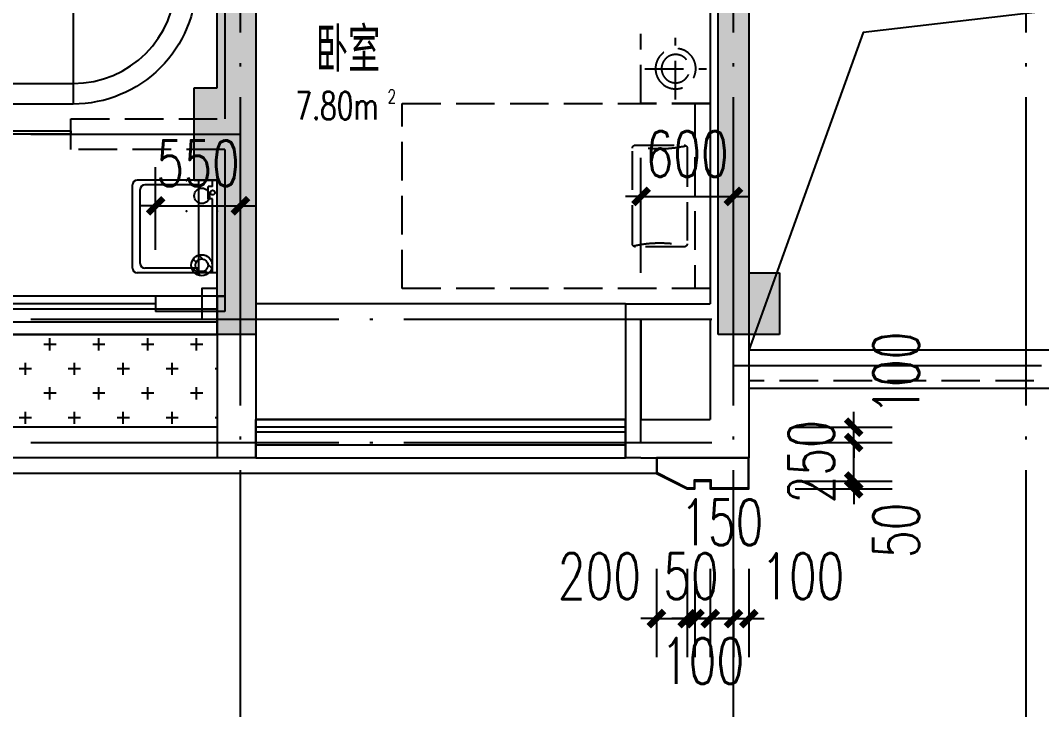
# Model space of a CAD drawing. Extents: x 41972 to 370663, y -1070170 to -56660.
# Drawn here: x 248569 to 255197, y -134019 to -129549 of the extents above; entities that cross this region are included whole.
import ezdxf
from ezdxf.xclip import XClip

# ---------------------------------------------------------------- set-up
doc = ezdxf.new("R2010")
doc.units = 0
doc.header["$LTSCALE"] = 1000
doc.header["$MEASUREMENT"] = 0
doc.header["$XCLIPFRAME"] = 0
for name, pattern in [('130-bz$0$DASH', [0.35, 0.25, -0.1]), ('DASH', [0.35, 0.25, -0.1]), ('DOTE', [2.42, 2, -0.2, 0.02, -0.2])]:
    doc.linetypes.add(name, pattern=pattern)
doc.layers.get('Defpoints').update_dxf_attribs({"color": 250})
for name, color, linetype in [('130-bz$0$A-FURN_家具', 251, 'Continuous'), ('130-bz$0$A-WALL-墙', 4, 'Continuous'), ('130-bz$0$A-WINDOW-门窗', 2, 'Continuous'), ('130-bz$0$A-填充', 8, 'Continuous'), ('130-bz$0$A-栏杆、扶手', 163, 'Continuous'), ('130-bz$0$A-洁具及厨具', 157, 'Continuous'), ('130-bz$0$A-看线（阳台、空调板、线脚、雨棚等）', 11, 'Continuous'), ('A-COLUMN_结构柱', 4, 'Continuous'), ('A-DOTE_轴线', 215, 'DOTE'), ('A-METAL_金属构件', 137, 'Continuous'), ('A-OVER_看线', 253, 'Continuous'), ('A-PUB_DIM_细部尺寸', 64, 'Continuous'), ('A-PUB_HATCH_柱填充', 9, 'Continuous'), ('A-WALL-墙', 4, 'Continuous'), ('A-楼板开洞', 1, 'Continuous'), ('fur', 253, 'Continuous'), ('HXwz$0$A-房间名称', 31, 'Continuous'), ('SG-BZC$0$A-立管', 6, 'Continuous'), ('SG-BZC$0$建-阳台地漏', 225, 'Continuous'), ('WALL', 9, 'Continuous')]:
    doc.layers.add(name, color=color, linetype=linetype)
doc.styles.add('_TCH_DIM_T3', font='SIMPLEX', dxfattribs={"width": 0.705882, "bigfont": 'GBCBIG.shx'})
doc.styles.add('HXwz$0$_TCH_SPACE', font='SIMPLEX', dxfattribs={"bigfont": 'GBCBIG'})
doc.dimstyles.new('_TCH_ARCH&&100', dxfattribs={"dimtxt": 297.5, "dimasz": 100, "dimexe": 250, "dimexo": 300, "dimgap": 126.25, "dimtad": 1, "dimdec": 0, "dimzin": 0, "dimdsep": 46, "dimtxsty": '_TCH_DIM_T3', "dimblk": 'ARCHTICK', "dimcen": 0.09, "dimclrt": 7, "dimazin": 2, "dimtfac": 1, "dimtdec": 0, "dimtix": 1, "dimtmove": 2, "dimatfit": 3, "dimfxl": 100, "dimtolj": 1, "dimtzin": 0, "dimarcsym": 0})

# ---------------------------------------------------------------- blocks, each defined once
blk = doc.blocks.new('130-bz$0$A$C52DB54D3')
at = {"layer": '130-bz$0$A-FURN_家具', "linetype": '130-bz$0$DASH'}
for p, q in [((450, 2400), (0, 2400)), ((0, 2400), (0, 1950)), ((450, 1950), (450, 2400)), ((225, 1975), (225, 2375)), ((425, 2175), (25, 2175)), ((2000, 1950), (0, 1950)), ((0, 1950), (0, 750)), ((0, 1950), (450, 1950)), ((100, 1950), (100, 750)), ((2000, 750), (2000, 1950)), ((150, 1659.4), (150, 1039.4)), ((150, 1659.4), (150, 1039.4)), ((150, 1659.4), (150, 1039.4)), ((485.6, 1679.4), (170, 1679.4)), ((485.6, 1679.4), (170, 1679.4)), ((485.6, 1679.4), (170, 1679.4)), ((505.6, 1039.4), (505.6, 1659.4)), ((505.6, 1039.4), (505.6, 1659.4)), ((505.6, 1039.4), (505.6, 1659.4)), ((170, 1019.4), (485.6, 1019.4)), ((170, 1019.4), (485.6, 1019.4)), ((170, 1019.4), (485.6, 1019.4)), ((0, 750), (2000, 750)), ((0, 300), (0, 750)), ((0, 750), (450, 750)), ((450, 750), (450, 300)), ((225, 725), (225, 325)), ((425, 525), (25, 525)), ((450, 300), (0, 300))]:
    blk.add_line(p, q, dxfattribs=at)
for centre, radius in [((225, 2175), 130.9), ((225, 2175), 91.6), ((225, 525), 130.9), ((225, 525), 91.6)]:
    blk.add_circle(centre, radius, dxfattribs=at)
for centre, radius, start, end in [((170, 1659.4), 20, 90, 180), ((170, 1659.4), 20, 90, 180), ((170, 1659.4), 20, 90, 180), ((327.8, 2421.8), 767.7, 257.05826, 282.94174), ((327.8, 2421.8), 767.7, 257.05826, 282.94174), ((327.8, 2421.8), 767.7, 257.05826, 282.94174), ((485.6, 1659.4), 20, 0, 90), ((485.6, 1659.4), 20, 0, 90), ((485.6, 1659.4), 20, 0, 90), ((170, 1039.4), 20, 180, 270), ((170, 1039.4), 20, 180, 270), ((170, 1039.4), 20, 180, 270), ((327.8, 277.1), 767.7, 77.05826, 102.94174), ((327.8, 277.1), 767.7, 77.05826, 102.94174), ((327.8, 277.1), 767.7, 77.05826, 102.94174), ((485.6, 1039.4), 20, 270, 0), ((485.6, 1039.4), 20, 270, 0), ((485.6, 1039.4), 20, 270, 0)]:
    blk.add_arc(centre, radius, start, end, dxfattribs=at)
blk = doc.blocks.new('130-bz$0$A-Toilet-9')
at = {"layer": '130-bz$0$A-洁具及厨具'}
for p, q in [((-270, 550), (270, 550)), ((-300, 0), (-300, 520)), ((-270, 120), (-270, 470)), ((-240, 500), (240, 500)), ((270, 120), (270, 470)), ((300, 0), (300, 520)), ((-300, 120), (300, 120)), ((-300, 30), (180, 30)), ((-300, 0), (300, 0)), ((180, 60), (260, 60)), ((180, 30), (180, 60)), ((260, 30), (260, 60)), ((260, 30), (300, 30))]:
    blk.add_line(p, q, dxfattribs=at)
blk.add_circle((220, 30), 15, dxfattribs=at)
for centre, start, end in [((-270, 520), 90, 180), ((270, 520), 0, 90), ((-240, 470), 90, 180), ((240, 470), 0, 90)]:
    blk.add_arc(centre, 30, start, end, dxfattribs=at)
blk = doc.blocks.new('130-bz$0$$WINLIB2D$00000001')
at = {"color": 0}
for points in [[(-0.5, 0.5), (-0.5, -0.5)], [(-0.5, 0.5), (0.5, 0.5)], [(0.5, -0.5), (0.5, 0.5)], [(0.5, 0.16667), (-0.5, 0.16667)], [(0.5, -0.16667), (-0.5, -0.16667)], [(-0.5, -0.5), (0.5, -0.5)]]:
    blk.add_lwpolyline(points, dxfattribs=at)
blk = doc.blocks.new('130-bz$0$$DorLib2D$00000132')
at = {"color": 0, "linetype": 'Continuous'}
for p, q in [((-0.5, 0.1042), (-0.5, 0)), ((-0.1467, 0.1042), (-0.5, 0.1042)), ((-0.1467, 0), (-0.1467, 0.1042)), ((0.1467, 0.1042), (0.5, 0.1042)), ((0.1467, 0), (0.1467, 0.1042)), ((0.5, 0.1042), (0.5, 0)), ((-0.5, 0), (-0.1467, 0)), ((-0.1667, 0), (0.1667, 0)), ((-0.1667, -0.1042), (-0.1667, 0)), ((0.5, 0), (0.1467, 0)), ((0.1667, 0), (0.1667, -0.1042)), ((0.1667, -0.1042), (-0.1667, -0.1042))]:
    blk.add_line(p, q, dxfattribs=at)
blk = doc.blocks.new('$plan$00002591')
at = {"layer": 'fur'}
for p, q in [((800, -693.3), (800, 0)), ((1440, -693.3), (1440, 0)), ((2080, -133.3), (800, -133.3)), ((0, -800), (693.3, -800)), ((133.3, -800), (133.3, -2080))]:
    blk.add_line(p, q, dxfattribs=at)
blk.add_lwpolyline([(800, -693.3, 0.414214), (693.3, -800), (693.3, -1440), (693.3, -2080), (0, -2080), (0, -1440), (693.3, -1440), (0, -1440), (0, -800, -0.414214), (800, 0), (1440, 0), (2080, 0), (2080, -693.3), (1440, -693.3)], format="xyb", close=True, dxfattribs=at)
blk.add_circle((1440, -1440), 400, dxfattribs=at)
blk.add_arc((800, -800), 666.7, 90, 180, dxfattribs=at)
blk = doc.blocks.new('130-bz')
at = {"layer": '130-bz$0$A-填充'}
h = blk.add_hatch(dxfattribs=at)
h.set_pattern_fill('CROSS', color=8, scale=100)
h.set_pattern_definition([(0, (4564.46, 1700), (158.75, 158.75), [79.375, -238.125]), (90, (4604.15, 1660.31), (-158.75, 158.75), [79.375, -238.125])])
h.paths.add_polyline_path([(8400, 0), (8400, 600), (3350, 600), (3350, 0)])
at = {"layer": '130-bz$0$A-WALL-墙'}
for p, q in [((3300, 3700), (3300, 2000)), ((-100, 3600), (-100, 700)), ((150, 3500), (150, 800)), ((3100, 3500), (3100, 1900)), ((3100, 1900), (3100, 700)), ((3300, 1800), (3300, 850)), ((700, 800), (150, 800)), ((700, 800), (700, 50)), ((3350, 850), (3300, 850)), ((3350, 600), (3350, 850)), ((-100, 700), (-100, -200)), ((150, 700), (150, 50)), ((600, 700), (150, 700)), ((600, 700), (600, 50)), ((3100, 700), (3100, 50)), ((3350, 600), (3350, -200)), ((600, 50), (150, 50)), ((700, -200), (700, 50)), ((3100, 50), (3099.9, 50)), ((3099.9, 50), (3099.9, -200)), ((600, -200), (-100, -200)), ((600, -200), (700, -200)), ((3099.9, -200), (3350, -200))]:
    blk.add_line(p, q, dxfattribs=at)
at = {"layer": '130-bz$0$A-WALL-墙', "linetype": '130-bz$0$DASH'}
for p, q in [((4300, 2000), (3300, 2000)), ((4300, 1800), (4300, 2000)), ((3300, 1800), (4300, 1800))]:
    blk.add_line(p, q, dxfattribs=at)
at = {"layer": '130-bz$0$A-WINDOW-门窗'}
blk.add_line((699.9, 800), (3100, 800), dxfattribs=at)
at = {"layer": '130-bz$0$A-填充', "color": 8}
blk.add_lwpolyline([(8400, 0), (8400, 600), (3350, 600), (3350, 0)], close=True, dxfattribs=at)
at = {"layer": '130-bz$0$A-栏杆、扶手'}
for p, q in [((3750, 850), (10700, 850)), ((3750, 800), (10700, 800)), ((700, 50), (3099.9, 50)), ((700, 0), (3099.9, 0))]:
    blk.add_line(p, q, dxfattribs=at)
at = {"layer": '130-bz$0$A-看线（阳台、空调板、线脚、雨棚等）'}
for points in [[(3350, -200), (12300, -200), (12300, 1600)], [(3350, 0), (3350, 0), (8400, 0)]]:
    blk.add_lwpolyline(points, dxfattribs=at)
at = {"layer": 'A-WALL-墙'}
for p, q in [((3300, 850), (3750, 850)), ((3300, 850), (3300, 750)), ((3750, 850), (3750, 750)), ((3300, 750), (3750, 750))]:
    blk.add_line(p, q, dxfattribs=at)
at = {"yscale": -1}
blk.add_blockref('$plan$00002591', (3485.7, 2095.5), dxfattribs=at)
ref = blk.add_blockref('130-bz$0$A$C52DB54D3', (150, 150))
XClip(ref).set_block_clipping_path([(-0.9999999888, 750), (2000, 2399.9999999003)])
at = {"layer": '130-bz$0$A-WINDOW-门窗'}
for name, p, xscale, yscale, zscale, rotation in [('130-bz$0$$DorLib2D$00000132', (5800, 1900), -3000, 200, 200, 359.9996300975443), ('130-bz$0$$WINLIB2D$00000001', (1899.9, -75), 2399.86967992186, 250, 250, 180)]:
    blk.add_blockref(name, p, dxfattribs=dict(at, xscale=xscale, yscale=yscale, zscale=zscale, rotation=rotation))
at = {"layer": '130-bz$0$A-WINDOW-门窗', "xscale": 7350, "yscale": 250, "zscale": 250}
blk.add_blockref('130-bz$0$$WINLIB2D$00000001', (7025, 725), dxfattribs=at)
at = {"layer": '130-bz$0$A-洁具及厨具', "xscale": -1, "rotation": 270}
blk.add_blockref('130-bz$0$A-Toilet-9', (3350, 1301.2), dxfattribs=at)
blk = doc.blocks.new('SG-BZC$0$立管%%c100')
at = {"layer": 'SG-BZC$0$A-立管'}
blk.add_circle((100, -100), 50, dxfattribs=at)
for p in [(0, 0), (200, 0), (0, -200), (200, -200)]:
    blk.add_point(p, dxfattribs=at)
blk = doc.blocks.new('SG-BZC$0$A$C79D84B62')
at = {"layer": 'SG-BZC$0$A-立管'}
h = blk.add_hatch(dxfattribs=at)
h.set_pattern_fill('ANSI31', color=256, scale=20, style=0)
h.set_pattern_definition([(45, (0, 0), (-22.45, 22.45), [])])
h.paths.add_polyline_path([(50, 0, 1), (-50, 0, 1), (50, 0)])
h.paths.add_polyline_path([(-30, 0, -1), (30, 0, -1), (-30, 0)], flags=16)
for radius in [50, 30]:
    blk.add_circle((0, 0), radius, dxfattribs=at)
blk = doc.blocks.new('SG-BZC')
at = {"layer": 'SG-BZC$0$A-立管', "xscale": -0.9979199999999996, "yscale": 0.9979199999999996, "zscale": 0.9979199999999996, "rotation": 180}
blk.add_blockref('SG-BZC$0$立管%%c100', (10500, 300.4), dxfattribs=at)
at = {"layer": 'SG-BZC$0$建-阳台地漏', "xscale": -1.3608, "yscale": 1.3608, "zscale": 1.3608, "rotation": 270}
blk.add_blockref('SG-BZC$0$A$C79D84B62', (10601, -50), dxfattribs=at)
blk = doc.blocks.new('A$C18840BC2')
at = {"layer": 'A-PUB_HATCH_柱填充'}
for points in [[(18450, 900), (18600, 900), (18600, 1500), (18450, 1500), (18450, 3000), (18200, 3000), (18200, -100), (18450, -100), (18450, 900)], [(14800, 300), (14800, -100), (15200, -100), (15200, 2400), (15000, 2400), (15000, 300), (14800, 300)]]:
    blk.add_hatch(color=256, dxfattribs=at).paths.add_polyline_path(points)
at = {"layer": 'A-COLUMN_结构柱'}
for p, q in [((18200, 3000), (18200, -100)), ((18450, 1500), (18450, 3000)), ((15000, 2400), (15000, 300)), ((15200, -100), (15200, 2400)), ((18600, 1500), (18450, 1500)), ((18600, 900), (18600, 1500)), ((18450, 900), (18600, 900)), ((18450, -100), (18450, 900)), ((14800, 300), (14800, -100)), ((15000, 300), (14800, 300)), ((14800, -100), (15200, -100)), ((18200, -100), (18450, -100))]:
    blk.add_line(p, q, dxfattribs=at)
blk = doc.blocks.new('hxt-bzc')
at = {"layer": 'A-楼板开洞'}
blk.add_lwpolyline([(3200, -4554.8), (6057.4, -4891), (6800, -6950)], dxfattribs=at)
blk = doc.blocks.new('_ArchTick')
at = {"color": 0, "linetype": 'ByBlock', "const_width": 0.4}
blk.add_lwpolyline([(-0.5, -0.5), (0.5, 0.5)], dxfattribs=at)
blk = doc.blocks.new('*D5210')
at = {"layer": 'A-PUB_DIM_细部尺寸', "color": 0, "lineweight": -2, "transparency": 16777216}
for p, q in [((25700, 10500), (25700, 11246.6)), ((26300, 10500), (26300, 11246.6)), ((25700, 10996.6), (25600, 10996.6)), ((25700, 10996.6), (26300, 10996.6)), ((26300, 10996.6), (26400, 10996.6))]:
    blk.add_line(p, q, dxfattribs=at)
at = {"layer": 'Defpoints', "color": 0, "transparency": 16777216}
for p in [(26300, 10996.6), (25700, 10200), (26300, 10200)]:
    blk.add_point(p, dxfattribs=at)
at = {"layer": 'A-PUB_DIM_细部尺寸', "color": 0, "lineweight": -2, "transparency": 16777216, "xscale": 100, "yscale": 100, "zscale": 100}
blk.add_blockref('_ArchTick', (25700, 10996.6), dxfattribs=at)
at = {"layer": 'A-PUB_DIM_细部尺寸', "color": 0, "lineweight": -2, "transparency": 16777216, "xscale": 100, "yscale": 100, "zscale": 100, "rotation": 180}
blk.add_blockref('_ArchTick', (26300, 10996.6), dxfattribs=at)
at = {"layer": 'A-PUB_DIM_细部尺寸', "color": 7, "transparency": 16777216, "insert": (26000, 11271.6), "char_height": 297.5, "attachment_point": 5, "style": '_TCH_DIM_T3'}
blk.add_mtext('\\A1;600', dxfattribs=at)
blk = doc.blocks.new('*D5220')
at = {"layer": 'A-PUB_DIM_细部尺寸', "color": 0, "lineweight": -2, "transparency": 16777216}
for p, q in [((22550, 10650), (22550, 11185.8)), ((23100, 10650), (23100, 11185.8)), ((22550, 10935.8), (22450, 10935.8)), ((22550, 10935.8), (23100, 10935.8)), ((23100, 10935.8), (23200, 10935.8))]:
    blk.add_line(p, q, dxfattribs=at)
at = {"layer": 'Defpoints', "color": 0, "transparency": 16777216}
for p in [(23100, 10935.8), (22550, 10350), (23100, 10350)]:
    blk.add_point(p, dxfattribs=at)
at = {"layer": 'A-PUB_DIM_细部尺寸', "color": 0, "lineweight": -2, "transparency": 16777216, "xscale": 100, "yscale": 100, "zscale": 100}
blk.add_blockref('_ArchTick', (22550, 10935.8), dxfattribs=at)
at = {"layer": 'A-PUB_DIM_细部尺寸', "color": 0, "lineweight": -2, "transparency": 16777216, "xscale": 100, "yscale": 100, "zscale": 100, "rotation": 180}
blk.add_blockref('_ArchTick', (23100, 10935.8), dxfattribs=at)
at = {"layer": 'A-PUB_DIM_细部尺寸', "color": 7, "transparency": 16777216, "insert": (22825, 11210.8), "char_height": 297.5, "attachment_point": 5, "style": '_TCH_DIM_T3'}
blk.add_mtext('\\A1;550', dxfattribs=at)
blk = doc.blocks.new('HXwz')
at = {"layer": 'HXwz$0$A-房间名称', "style": 'HXwz$0$_TCH_SPACE'}
blk.add_text('卧室', height=289.36, dxfattribs=at).set_placement((111990.1, 102.9))
at = {"layer": 'HXwz$0$A-房间名称', "style": 'HXwz$0$_TCH_SPACE', "width": 0.705882}
for s, height, p in [('7.80m', 178.5, (111855.8, -204.2)), ('2', 89.2, (112455.8, -99.2))]:
    blk.add_text(s, height=height, dxfattribs=at).set_placement(p)
blk = doc.blocks.new('A$C49FD70CB')
at = {"layer": 'A-METAL_金属构件'}
blk.add_lwpolyline([(5, 200), (5, 5), (245, 5), (245, 55), (355, 55), (355, 5), (399.4, 5), (595, 103.9), (595, 200), (600, 200), (600, 100), (400, 0), (350, 0), (350, 50), (250, 50), (250, 0), (0, 0), (0, 200), (595, 200)], dxfattribs=at)
blk = doc.blocks.new('e32')
at = {"layer": 'A-OVER_看线'}
for p, q in [((95046.4, 174965.4), (98646.4, 174965.4)), ((95046.4, 174715.4), (98646.4, 174715.4))]:
    blk.add_line(p, q, dxfattribs=at)
at = {"layer": 'A-OVER_看线', "linetype": 'DASH'}
blk.add_line((95046.4, 174765.4), (98646.4, 174765.4), dxfattribs=at)
at = {"layer": 'A-OVER_看线'}
blk.add_lwpolyline([(99246.4, 174165.4), (106646.4, 174165.4), (106646.4, 174165.4), (110646.4, 174165.4)], dxfattribs=at)
at = {"layer": 'A-METAL_金属构件'}
blk.add_blockref('A$C49FD70CB', (98646.4, 174065.4), dxfattribs=at)
blk = doc.blocks.new('*D6477')
at = {"layer": 'A-PUB_DIM_细部尺寸', "color": 0, "lineweight": -2, "transparency": 16777216}
for p, q in [((253977.8, -132536.5), (253977.8, -132436.5)), ((253597, -132536.5), (254227.8, -132536.5)), ((253977.8, -132586.5), (253977.8, -132536.5)), ((253597, -132586.5), (254227.8, -132586.5)), ((253977.8, -132586.5), (253977.8, -132686.5))]:
    blk.add_line(p, q, dxfattribs=at)
at = {"layer": 'Defpoints', "color": 0, "transparency": 16777216}
for p in [(253297, -132536.5), (253977.8, -132536.5), (253297, -132586.5)]:
    blk.add_point(p, dxfattribs=at)
at = {"layer": 'A-PUB_DIM_细部尺寸', "color": 0, "lineweight": -2, "transparency": 16777216, "xscale": 100, "yscale": 100, "zscale": 100}
for p, rotation in [((253977.8, -132536.5), 270), ((253977.8, -132586.5), 90)]:
    blk.add_blockref('_ArchTick', p, dxfattribs=dict(at, rotation=rotation))
at = {"layer": 'A-PUB_DIM_细部尺寸', "color": 7, "transparency": 16777216, "insert": (254252.8, -132856.5), "char_height": 297.5, "attachment_point": 5, "rotation": 90, "style": '_TCH_DIM_T3'}
blk.add_mtext('\\A1;50', dxfattribs=at)
blk = doc.blocks.new('*D6478')
at = {"layer": 'A-PUB_DIM_细部尺寸', "color": 0, "lineweight": -2, "transparency": 16777216}
for p, q in [((253977.8, -132286.5), (253977.8, -132186.5)), ((253597, -132286.5), (254227.8, -132286.5)), ((253977.8, -132536.5), (253977.8, -132286.5)), ((253597, -132536.5), (254227.8, -132536.5)), ((253977.8, -132536.5), (253977.8, -132636.5))]:
    blk.add_line(p, q, dxfattribs=at)
at = {"layer": 'Defpoints', "color": 0, "transparency": 16777216}
for p in [(253297, -132286.5), (253977.8, -132286.5), (253297, -132536.5)]:
    blk.add_point(p, dxfattribs=at)
at = {"layer": 'A-PUB_DIM_细部尺寸', "color": 0, "lineweight": -2, "transparency": 16777216, "xscale": 100, "yscale": 100, "zscale": 100}
for p, rotation in [((253977.8, -132286.5), 270), ((253977.8, -132536.5), 90)]:
    blk.add_blockref('_ArchTick', p, dxfattribs=dict(at, rotation=rotation))
at = {"layer": 'A-PUB_DIM_细部尺寸', "color": 7, "transparency": 16777216, "insert": (253702.8, -132411.5), "char_height": 297.5, "attachment_point": 5, "rotation": 90, "style": '_TCH_DIM_T3'}
blk.add_mtext('\\A1;250', dxfattribs=at)
blk = doc.blocks.new('*D6479')
at = {"layer": 'A-PUB_DIM_细部尺寸', "color": 0, "lineweight": -2, "transparency": 16777216}
for p, q in [((253977.8, -132186.5), (253977.8, -132086.5)), ((253597, -132186.5), (254227.8, -132186.5)), ((253977.8, -132286.5), (253977.8, -132186.5)), ((253597, -132286.5), (254227.8, -132286.5)), ((253977.8, -132286.5), (253977.8, -132386.5))]:
    blk.add_line(p, q, dxfattribs=at)
at = {"layer": 'Defpoints', "color": 0, "transparency": 16777216}
for p in [(253297, -132186.5), (253977.8, -132186.5), (253297, -132286.5)]:
    blk.add_point(p, dxfattribs=at)
at = {"layer": 'A-PUB_DIM_细部尺寸', "color": 0, "lineweight": -2, "transparency": 16777216, "xscale": 100, "yscale": 100, "zscale": 100}
for p, rotation in [((253977.8, -132186.5), 270), ((253977.8, -132286.5), 90)]:
    blk.add_blockref('_ArchTick', p, dxfattribs=dict(at, rotation=rotation))
at = {"layer": 'A-PUB_DIM_细部尺寸', "color": 7, "transparency": 16777216, "insert": (254252.8, -131836.5), "char_height": 297.5, "attachment_point": 5, "rotation": 90, "style": '_TCH_DIM_T3'}
blk.add_mtext('\\A1;100', dxfattribs=at)
blk = doc.blocks.new('*D6480')
at = {"layer": 'A-PUB_DIM_细部尺寸', "color": 0, "lineweight": -2, "transparency": 16777216}
for p, q in [((252697, -133105.4), (252697, -133678.8)), ((252897, -133105.4), (252897, -133678.8)), ((252697, -133428.8), (252597, -133428.8)), ((252697, -133428.8), (252897, -133428.8)), ((252897, -133428.8), (252997, -133428.8))]:
    blk.add_line(p, q, dxfattribs=at)
at = {"layer": 'Defpoints', "color": 0, "transparency": 16777216}
for p in [(252697, -132805.4), (252897, -132805.4), (252897, -133428.8)]:
    blk.add_point(p, dxfattribs=at)
at = {"layer": 'A-PUB_DIM_细部尺寸', "color": 0, "lineweight": -2, "transparency": 16777216, "xscale": 100, "yscale": 100, "zscale": 100}
blk.add_blockref('_ArchTick', (252697, -133428.8), dxfattribs=at)
at = {"layer": 'A-PUB_DIM_细部尺寸', "color": 0, "lineweight": -2, "transparency": 16777216, "xscale": 100, "yscale": 100, "zscale": 100, "rotation": 180}
blk.add_blockref('_ArchTick', (252897, -133428.8), dxfattribs=at)
at = {"layer": 'A-PUB_DIM_细部尺寸', "color": 7, "transparency": 16777216, "insert": (252327, -133153.8), "char_height": 297.5, "attachment_point": 5, "style": '_TCH_DIM_T3'}
blk.add_mtext('\\A1;200', dxfattribs=at)
blk = doc.blocks.new('*D6481')
at = {"layer": 'A-PUB_DIM_细部尺寸', "color": 0, "lineweight": -2, "transparency": 16777216}
for p, q in [((252897, -133105.4), (252897, -133678.8)), ((252947, -133105.4), (252947, -133678.8)), ((252897, -133428.8), (252797, -133428.8)), ((252897, -133428.8), (252947, -133428.8)), ((252947, -133428.8), (253047, -133428.8))]:
    blk.add_line(p, q, dxfattribs=at)
at = {"layer": 'Defpoints', "color": 0, "transparency": 16777216}
for p in [(252897, -132805.4), (252947, -132805.4), (252947, -133428.8)]:
    blk.add_point(p, dxfattribs=at)
at = {"layer": 'A-PUB_DIM_细部尺寸', "color": 0, "lineweight": -2, "transparency": 16777216, "xscale": 100, "yscale": 100, "zscale": 100}
blk.add_blockref('_ArchTick', (252897, -133428.8), dxfattribs=at)
at = {"layer": 'A-PUB_DIM_细部尺寸', "color": 0, "lineweight": -2, "transparency": 16777216, "xscale": 100, "yscale": 100, "zscale": 100, "rotation": 180}
blk.add_blockref('_ArchTick', (252947, -133428.8), dxfattribs=at)
at = {"layer": 'A-PUB_DIM_细部尺寸', "color": 7, "transparency": 16777216, "insert": (252922, -133153.8), "char_height": 297.5, "attachment_point": 5, "style": '_TCH_DIM_T3'}
blk.add_mtext('\\A1;50', dxfattribs=at)
blk = doc.blocks.new('*D6482')
at = {"layer": 'A-PUB_DIM_细部尺寸', "color": 0, "lineweight": -2, "transparency": 16777216}
for p, q in [((252947, -133105.4), (252947, -133678.8)), ((253047, -133105.4), (253047, -133678.8)), ((252947, -133428.8), (252847, -133428.8)), ((252947, -133428.8), (253047, -133428.8)), ((253047, -133428.8), (253147, -133428.8))]:
    blk.add_line(p, q, dxfattribs=at)
at = {"layer": 'Defpoints', "color": 0, "transparency": 16777216}
for p in [(252947, -132805.4), (253047, -132805.4), (253047, -133428.8)]:
    blk.add_point(p, dxfattribs=at)
at = {"layer": 'A-PUB_DIM_细部尺寸', "color": 0, "lineweight": -2, "transparency": 16777216, "xscale": 100, "yscale": 100, "zscale": 100}
blk.add_blockref('_ArchTick', (252947, -133428.8), dxfattribs=at)
at = {"layer": 'A-PUB_DIM_细部尺寸', "color": 0, "lineweight": -2, "transparency": 16777216, "xscale": 100, "yscale": 100, "zscale": 100, "rotation": 180}
blk.add_blockref('_ArchTick', (253047, -133428.8), dxfattribs=at)
at = {"layer": 'A-PUB_DIM_细部尺寸', "color": 7, "transparency": 16777216, "insert": (252997, -133703.8), "char_height": 297.5, "attachment_point": 5, "style": '_TCH_DIM_T3'}
blk.add_mtext('\\A1;100', dxfattribs=at)
blk = doc.blocks.new('*D6483')
at = {"layer": 'A-PUB_DIM_细部尺寸', "color": 0, "lineweight": -2, "transparency": 16777216}
for p, q in [((253047, -133105.4), (253047, -133678.8)), ((253197, -133105.4), (253197, -133678.8)), ((253047, -133428.8), (252947, -133428.8)), ((253047, -133428.8), (253197, -133428.8)), ((253197, -133428.8), (253297, -133428.8))]:
    blk.add_line(p, q, dxfattribs=at)
at = {"layer": 'Defpoints', "color": 0, "transparency": 16777216}
for p in [(253047, -132805.4), (253197, -132805.4), (253197, -133428.8)]:
    blk.add_point(p, dxfattribs=at)
at = {"layer": 'A-PUB_DIM_细部尺寸', "color": 0, "lineweight": -2, "transparency": 16777216, "xscale": 100, "yscale": 100, "zscale": 100}
blk.add_blockref('_ArchTick', (253047, -133428.8), dxfattribs=at)
at = {"layer": 'A-PUB_DIM_细部尺寸', "color": 0, "lineweight": -2, "transparency": 16777216, "xscale": 100, "yscale": 100, "zscale": 100, "rotation": 180}
blk.add_blockref('_ArchTick', (253197, -133428.8), dxfattribs=at)
at = {"layer": 'A-PUB_DIM_细部尺寸', "color": 7, "transparency": 16777216, "insert": (253122, -132803.8), "char_height": 297.5, "attachment_point": 5, "style": '_TCH_DIM_T3'}
blk.add_mtext('\\A1;150', dxfattribs=at)
blk = doc.blocks.new('*D6484')
at = {"layer": 'A-PUB_DIM_细部尺寸', "color": 0, "lineweight": -2, "transparency": 16777216}
for p, q in [((253197, -133105.4), (253197, -133678.8)), ((253297, -133105.4), (253297, -133678.8)), ((253197, -133428.8), (253097, -133428.8)), ((253197, -133428.8), (253297, -133428.8)), ((253297, -133428.8), (253397, -133428.8))]:
    blk.add_line(p, q, dxfattribs=at)
at = {"layer": 'Defpoints', "color": 0, "transparency": 16777216}
for p in [(253197, -132805.4), (253297, -132805.4), (253297, -133428.8)]:
    blk.add_point(p, dxfattribs=at)
at = {"layer": 'A-PUB_DIM_细部尺寸', "color": 0, "lineweight": -2, "transparency": 16777216, "xscale": 100, "yscale": 100, "zscale": 100}
blk.add_blockref('_ArchTick', (253197, -133428.8), dxfattribs=at)
at = {"layer": 'A-PUB_DIM_细部尺寸', "color": 0, "lineweight": -2, "transparency": 16777216, "xscale": 100, "yscale": 100, "zscale": 100, "rotation": 180}
blk.add_blockref('_ArchTick', (253297, -133428.8), dxfattribs=at)
at = {"layer": 'A-PUB_DIM_细部尺寸', "color": 7, "transparency": 16777216, "insert": (253647, -133153.8), "char_height": 297.5, "attachment_point": 5, "style": '_TCH_DIM_T3'}
blk.add_mtext('\\A1;100', dxfattribs=at)
blk = doc.blocks.new('A$C5F987C3E')
at = {"layer": 'A-DOTE_轴线'}
for p, q in [((28200, 4800), (28200, 19500)), ((26300, 4800), (26300, 15450)), ((23100, 4800), (23100, 13100)), ((4800, 11400), (23100, 11400)), ((4800, 10200), (26300, 10200)), ((25700, 9400), (25700, 10200)), ((26300, 9900), (50100, 9900)), ((4800, 9400), (26300, 9400))]:
    blk.add_line(p, q, dxfattribs=at)
at = {"layer": 'A-PUB_DIM_细部尺寸'}
for p1, p2, distance, picture, middle in [((25700, 10200), (26300, 10200), 796.6, '*D5210', (26000, 11271.6)), ((22550, 10350), (23100, 10350), 585.8, '*D5220', (22825, 11210.8))]:
    dim = blk.add_aligned_dim(p1=p1, p2=p2, distance=distance, dimstyle='_TCH_ARCH&&100', dxfattribs=at)
    dim.commit()
    dim.dimension.update_dxf_attribs({"geometry": picture, "text_midpoint": middle})
blk = doc.blocks.new('7d')
at = {"layer": 'A-PUB_DIM_细部尺寸'}
for base, p1, p2, angle, picture, middle in [((253977.8, -132186.5), (253297, -132286.5), (253297, -132186.5), 90, '*D6479', (254252.8, -131836.5)), ((253977.8, -132536.5), (253297, -132586.5), (253297, -132536.5), 90, '*D6477', (254252.8, -132856.5)), ((253197, -133428.8), (253047, -132805.4), (253197, -132805.4), 0, '*D6483', (253122, -132803.8)), ((252897, -133428.8), (252697, -132805.4), (252897, -132805.4), 0, '*D6480', (252327, -133153.8)), ((253047, -133428.8), (252947, -132805.4), (253047, -132805.4), 0, '*D6482', (252997, -133703.8)), ((253297, -133428.8), (253197, -132805.4), (253297, -132805.4), 0, '*D6484', (253647, -133153.8))]:
    dim = blk.add_linear_dim(base=base, p1=p1, p2=p2, angle=angle, dimstyle='_TCH_ARCH&&100', dxfattribs=at)
    dim.commit()
    dim.dimension.update_dxf_attribs({"geometry": picture, "text_midpoint": middle, "dimtype": 161})
for p1, p2, distance, picture, middle in [((253297, -132536.5), (253297, -132286.5), -680.8, '*D6478', (253702.8, -132411.5)), ((252897, -132805.4), (252947, -132805.4), -623.4, '*D6481', (252922, -133153.8))]:
    dim = blk.add_aligned_dim(p1=p1, p2=p2, distance=distance, dimstyle='_TCH_ARCH&&100', dxfattribs=at)
    dim.commit()
    dim.dimension.update_dxf_attribs({"geometry": picture, "text_midpoint": middle})

msp = doc.modelspace()

# ---------------------------------------------------------------- linework, layer by layer
msp.add_lwpolyline([(249847, -131486.5), (249847, -131286.5), (249747, -131286.5), (249747, -131486.5), (249847, -131486.5)])

# ---------------------------------------------------------------- block references
for name, p in [('A$C5F987C3E', (226897, -141686.5)), ('7d', (0, 0)), ('HXwz', (138497, -129986.5))]:
    msp.add_blockref(name, p)
at = {"xscale": -1}
for name, p in [('SG-BZC', (260347, -131086.5)), ('hxt-bzc', (260097, -124736.5)), ('130-bz', (253197, -132186.5))]:
    msp.add_blockref(name, p, dxfattribs=at)
at = {"layer": 'A-METAL_金属构件', "xscale": -1}
msp.add_blockref('e32', (351943.4, -306652), dxfattribs=at)
at = {"layer": 'WALL', "xscale": -1}
msp.add_blockref('A$C18840BC2', (268297, -131486.5), dxfattribs=at)

doc.saveas('drawing.dxf')
